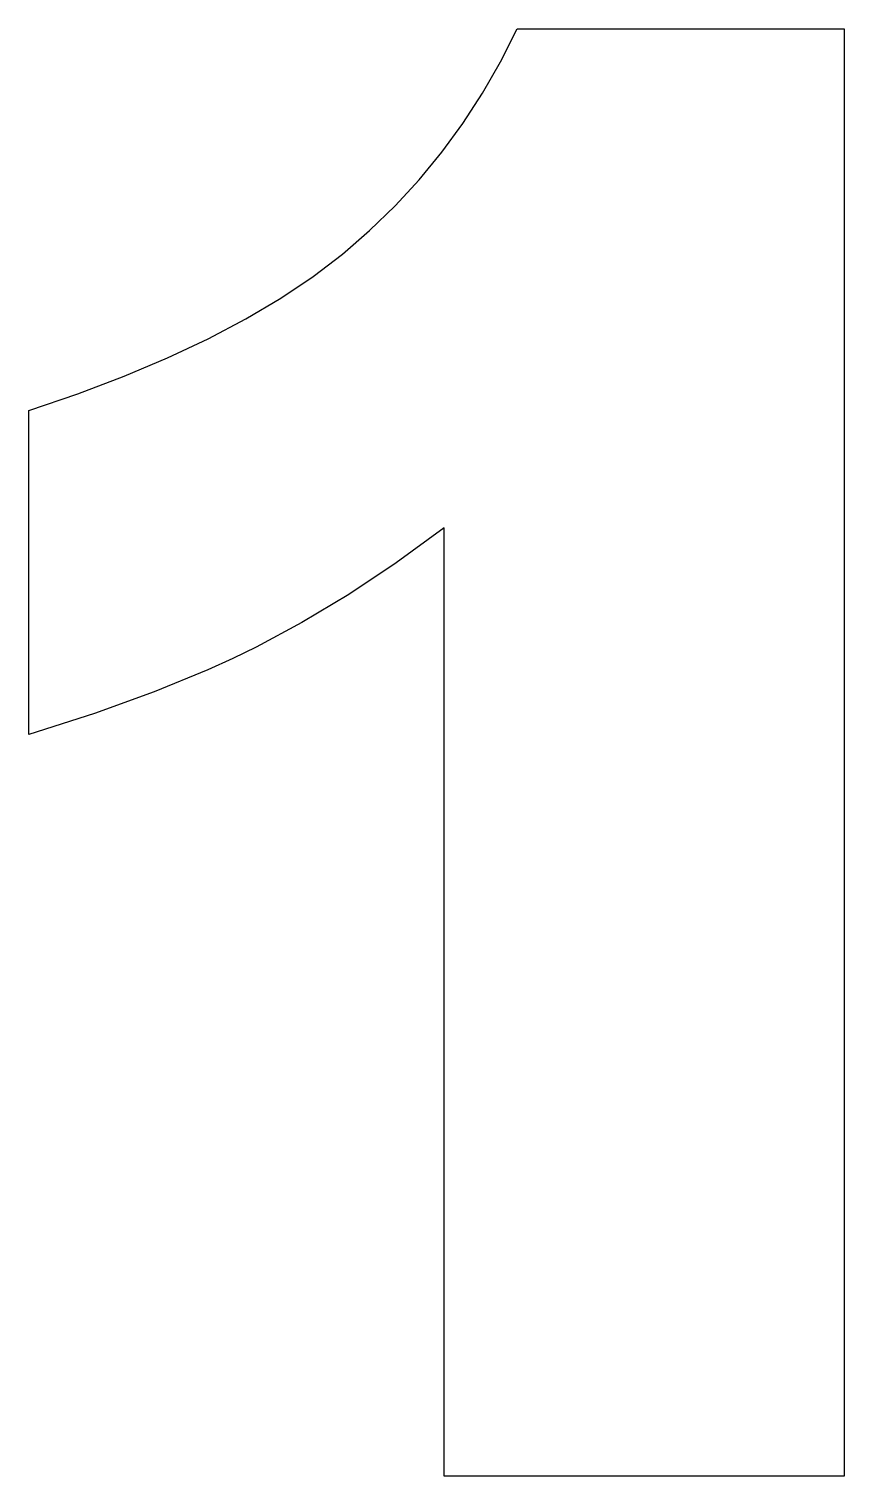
# Model space of a CAD drawing. Extents: x 14.1 to 31.1, y 10.6 to 40.8.
import ezdxf

# ---------------------------------------------------------------- set-up
doc = ezdxf.new("R2010")
doc.units = 0
doc.layers.add('Default_Layer', color=1, linetype='CONTINUOUS')

msp = doc.modelspace()

# ---------------------------------------------------------------- linework, layer by layer
at = {"layer": 'Default_Layer'}
msp.add_lwpolyline([(31.105, 40.767), (31.105, 10.628), (22.777, 10.628), (22.777, 30.377), (21.774, 29.645), (20.786, 28.987), (19.813, 28.402), (18.856, 27.891), (18.371, 27.654), (17.855, 27.421), (16.733, 26.961), (15.49, 26.511), (14.126, 26.071), (14.126, 32.823), (15.147, 33.17), (16.11, 33.534), (17.015, 33.915), (17.86, 34.313), (18.647, 34.729), (19.375, 35.161), (20.044, 35.611), (20.655, 36.077), (21.22, 36.566), (21.754, 37.083), (22.256, 37.627), (22.727, 38.2), (23.166, 38.8), (23.573, 39.428), (23.949, 40.083), (24.293, 40.767), (31.105, 40.767)], close=True, dxfattribs=at)

doc.saveas('drawing.dxf')
